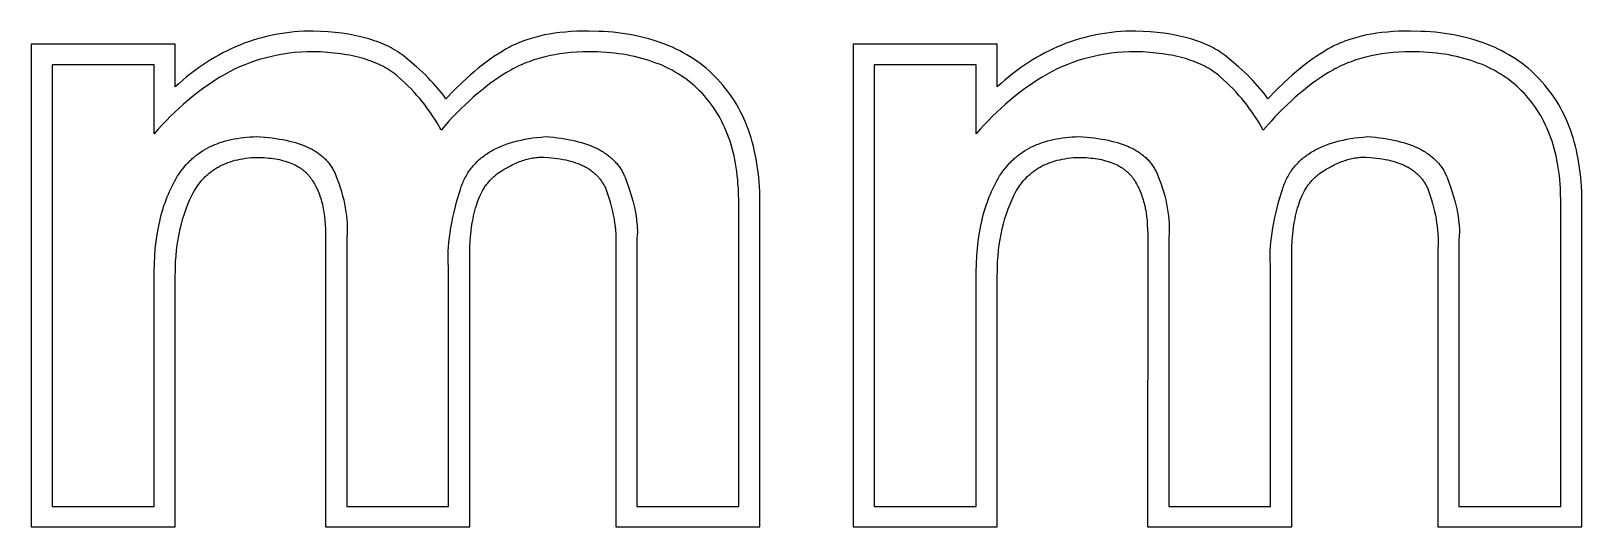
# Model space of a CAD drawing. Header units: millimetres. Extents: x -51 to 834, y -63 to 513.
# Drawn here: x 716.9 to 833.7, y -30.5 to 6.8 of the extents above; entities that cross this region are included whole.
import ezdxf

# ---------------------------------------------------------------- set-up
doc = ezdxf.new("R2010")
doc.units = ezdxf.units.MM
doc.header["$MEASUREMENT"] = 0
doc.layers.add('DEFAULT', color=7, linetype='Continuous')

msp = doc.modelspace()

# ---------------------------------------------------------------- linework, layer by layer
at = {"layer": 'DEFAULT'}
for points in [[(716.88, -30.49), (727.74, -30.49), (727.74, -11.87), (727.75, -10.97), (727.77, -10.53), (727.8, -10.1), (727.84, -9.67), (727.89, -9.26), (727.95, -8.85), (728.03, -8.45), (728.11, -8.05), (728.21, -7.67), (728.31, -7.29), (728.43, -6.92), (728.56, -6.55), (728.7, -6.2), (728.85, -5.85), (729.01, -5.51), (729.1, -5.34), (729.19, -5.18), (729.28, -5.02), (729.33, -4.95), (729.38, -4.87), (729.43, -4.8), (729.48, -4.73), (729.53, -4.66), (729.59, -4.59), (729.64, -4.52), (729.7, -4.45), (729.76, -4.38), (729.82, -4.32), (729.88, -4.26), (729.94, -4.19), (730, -4.13), (730.06, -4.07), (730.12, -4.01), (730.19, -3.96), (730.26, -3.9), (730.32, -3.84), (730.39, -3.79), (730.46, -3.74), (730.53, -3.69), (730.6, -3.64), (730.67, -3.59), (730.75, -3.54), (730.82, -3.5), (730.9, -3.45), (730.97, -3.41), (731.05, -3.36), (731.13, -3.32), (731.21, -3.28), (731.29, -3.24), (731.37, -3.21), (731.54, -3.14), (731.71, -3.07), (731.89, -3.01), (732.07, -2.95), (732.26, -2.9), (732.45, -2.86), (732.64, -2.82), (732.84, -2.78), (733.04, -2.75), (733.25, -2.72), (733.46, -2.7), (733.67, -2.69), (733.89, -2.68), (734.26, -2.69), (734.44, -2.7), (734.62, -2.71), (734.79, -2.73), (734.96, -2.75), (735.12, -2.77), (735.29, -2.79), (735.44, -2.82), (735.6, -2.85), (735.75, -2.89), (735.89, -2.93), (736.03, -2.97), (736.17, -3.01), (736.31, -3.06), (736.44, -3.11), (736.57, -3.16), (736.69, -3.22), (736.81, -3.28), (736.92, -3.34), (736.98, -3.38), (737.04, -3.41), (737.09, -3.44), (737.15, -3.48), (737.2, -3.51), (737.25, -3.55), (737.3, -3.59), (737.35, -3.63), (737.4, -3.67), (737.45, -3.71), (737.49, -3.75), (737.54, -3.79), (737.59, -3.83), (737.63, -3.87), (737.67, -3.92), (737.72, -3.96), (737.76, -4), (737.8, -4.05), (737.84, -4.1), (737.88, -4.14), (737.91, -4.19), (737.95, -4.24), (737.99, -4.29), (738.02, -4.34), (738.09, -4.45), (738.16, -4.55), (738.22, -4.66), (738.28, -4.77), (738.34, -4.88), (738.39, -4.99), (738.45, -5.11), (738.5, -5.23), (738.55, -5.35), (738.6, -5.47), (738.64, -5.6), (738.69, -5.73), (738.73, -5.86), (738.76, -5.99), (738.8, -6.12), (738.83, -6.26), (738.86, -6.4), (738.89, -6.54), (738.92, -6.68), (738.94, -6.83), (738.99, -7.13), (739.02, -7.44), (739.04, -7.75), (739.06, -8.08), (739.06, -8.41), (739.06, -30.49), (749.93, -30.49), (749.93, -9.45), (749.96, -8.93), (750, -8.43), (750.06, -7.96), (750.09, -7.73), (750.13, -7.51), (750.17, -7.3), (750.21, -7.09), (750.26, -6.88), (750.31, -6.68), (750.36, -6.49), (750.42, -6.3), (750.48, -6.12), (750.54, -5.94), (750.61, -5.77), (750.68, -5.6), (750.76, -5.44), (750.83, -5.29), (750.92, -5.14), (750.96, -5.07), (751, -5), (751.04, -4.93), (751.09, -4.86), (751.14, -4.8), (751.18, -4.73), (751.23, -4.67), (751.28, -4.61), (751.33, -4.54), (751.38, -4.49), (751.43, -4.43), (751.48, -4.37), (751.53, -4.32), (751.58, -4.26), (751.64, -4.21), (751.69, -4.16), (751.75, -4.11), (751.81, -4.06), (751.86, -4.02), (751.92, -3.97), (751.98, -3.93), (752.04, -3.88), (752.28, -3.72), (752.52, -3.57), (752.76, -3.44), (752.99, -3.31), (753.11, -3.25), (753.22, -3.19), (753.34, -3.14), (753.45, -3.09), (753.57, -3.04), (753.68, -3), (753.79, -2.96), (753.91, -2.92), (754.02, -2.88), (754.13, -2.85), (754.24, -2.82), (754.35, -2.79), (754.46, -2.76), (754.57, -2.74), (754.68, -2.72), (754.78, -2.71), (754.89, -2.69), (755, -2.68), (755.1, -2.67), (755.21, -2.67), (755.31, -2.67), (755.42, -2.67), (755.52, -2.67), (755.86, -2.69), (756.09, -2.71), (756.31, -2.73), (756.53, -2.76), (756.74, -2.79), (756.95, -2.83), (757.15, -2.87), (757.34, -2.91), (757.53, -2.96), (757.71, -3.02), (757.89, -3.08), (758.06, -3.14), (758.22, -3.2), (758.3, -3.24), (758.38, -3.27), (758.46, -3.31), (758.54, -3.35), (758.61, -3.39), (758.68, -3.43), (758.76, -3.47), (758.83, -3.51), (758.89, -3.55), (758.96, -3.6), (759.03, -3.64), (759.09, -3.69), (759.15, -3.74), (759.22, -3.79), (759.28, -3.84), (759.33, -3.89), (759.39, -3.94), (759.45, -3.99), (759.5, -4.05), (759.55, -4.1), (759.61, -4.16), (759.66, -4.21), (759.7, -4.27), (759.75, -4.33), (759.8, -4.39), (759.84, -4.45), (759.88, -4.52), (759.92, -4.58), (759.96, -4.64), (760, -4.71), (760.04, -4.78), (760.07, -4.85), (760.11, -4.91), (760.14, -4.98), (760.17, -5.06), (760.2, -5.13), (760.23, -5.2), (760.25, -5.28), (760.35, -5.57), (760.45, -5.87), (760.53, -6.16), (760.61, -6.46), (760.67, -6.75), (760.73, -7.03), (760.79, -7.32), (760.83, -7.6), (760.87, -7.88), (760.9, -8.16), (760.92, -8.44), (760.94, -8.71), (760.94, -8.99), (760.94, -9.26), (760.93, -9.53), (760.92, -9.79), (760.92, -30.49), (771.78, -30.49), (771.78, -5.99), (771.78, -5.62), (771.77, -5.25), (771.75, -4.88), (771.72, -4.52), (771.69, -4.17), (771.65, -3.82), (771.61, -3.47), (771.56, -3.14), (771.5, -2.8), (771.43, -2.47), (771.36, -2.15), (771.29, -1.83), (771.2, -1.52), (771.11, -1.21), (771.02, -0.91), (770.91, -0.62), (770.8, -0.32), (770.69, -0.04), (770.56, 0.24), (770.44, 0.52), (770.3, 0.79), (770.16, 1.05), (770.01, 1.31), (769.86, 1.57), (769.69, 1.82), (769.53, 2.06), (769.35, 2.3), (769.17, 2.53), (768.98, 2.76), (768.79, 2.98), (768.59, 3.2), (768.38, 3.41), (768.17, 3.62), (767.95, 3.82), (767.73, 4.02), (767.5, 4.2), (767.27, 4.38), (767.03, 4.56), (766.78, 4.73), (766.53, 4.89), (766.28, 5.04), (766.01, 5.19), (765.75, 5.33), (765.47, 5.47), (765.2, 5.6), (764.91, 5.72), (764.62, 5.84), (764.33, 5.95), (764.03, 6.05), (763.73, 6.15), (763.41, 6.24), (763.1, 6.32), (762.78, 6.4), (762.45, 6.47), (762.12, 6.53), (761.78, 6.59), (761.44, 6.64), (761.09, 6.69), (760.73, 6.73), (760.37, 6.76), (760.01, 6.79), (759.64, 6.8), (758.88, 6.82), (758.43, 6.82), (757.98, 6.81), (757.55, 6.79), (757.13, 6.75), (756.72, 6.71), (756.32, 6.66), (755.93, 6.6), (755.55, 6.53), (755.18, 6.44), (754.82, 6.35), (754.48, 6.25), (754.31, 6.2), (754.14, 6.14), (753.98, 6.08), (753.82, 6.02), (753.66, 5.96), (753.5, 5.89), (753.35, 5.82), (753.2, 5.75), (753.05, 5.68), (752.91, 5.6), (752.62, 5.45), (752.33, 5.27), (752.04, 5.09), (751.75, 4.9), (751.46, 4.7), (751.16, 4.48), (750.86, 4.26), (750.57, 4.02), (750.27, 3.77), (749.96, 3.51), (749.36, 2.96), (748.74, 2.37), (748.12, 1.73), (747.99, 1.92), (747.84, 2.12), (747.69, 2.31), (747.52, 2.51), (747.35, 2.71), (747.17, 2.91), (746.98, 3.11), (746.79, 3.31), (746.58, 3.52), (746.37, 3.72), (745.91, 4.14), (745.42, 4.56), (744.9, 4.98), (744.76, 5.08), (744.61, 5.19), (744.47, 5.28), (744.31, 5.38), (744.16, 5.47), (744, 5.56), (743.83, 5.65), (743.66, 5.73), (743.48, 5.81), (743.3, 5.89), (743.12, 5.97), (742.93, 6.04), (742.73, 6.1), (742.54, 6.17), (742.33, 6.23), (742.12, 6.29), (741.91, 6.35), (741.69, 6.4), (741.24, 6.5), (740.78, 6.58), (740.29, 6.66), (739.78, 6.72), (739.26, 6.76), (738.71, 6.8), (738.15, 6.82), (737.79, 6.82), (737.42, 6.81), (737.06, 6.79), (736.7, 6.76), (736.35, 6.72), (735.99, 6.67), (735.64, 6.62), (735.3, 6.56), (734.95, 6.49), (734.61, 6.41), (734.27, 6.32), (733.93, 6.23), (733.6, 6.13), (733.26, 6.02), (732.93, 5.9), (732.61, 5.77), (732.28, 5.64), (731.96, 5.49), (731.64, 5.34), (731.33, 5.18), (731.02, 5.01), (730.7, 4.84), (730.4, 4.65), (730.09, 4.46), (729.79, 4.26), (729.49, 4.05), (729.19, 3.84), (728.9, 3.61), (728.6, 3.38), (728.32, 3.14), (728.03, 2.89), (727.74, 2.63), (727.74, 5.83), (716.88, 5.83), (716.88, -30.49)], [(778.8, -30.49), (789.66, -30.49), (789.66, -11.87), (789.67, -10.97), (789.69, -10.53), (789.72, -10.1), (789.76, -9.67), (789.81, -9.26), (789.87, -8.85), (789.95, -8.45), (790.03, -8.05), (790.13, -7.67), (790.23, -7.29), (790.35, -6.92), (790.48, -6.55), (790.62, -6.2), (790.77, -5.85), (790.93, -5.51), (791.02, -5.34), (791.11, -5.18), (791.2, -5.02), (791.25, -4.95), (791.3, -4.87), (791.35, -4.8), (791.4, -4.73), (791.45, -4.66), (791.51, -4.59), (791.56, -4.52), (791.62, -4.45), (791.68, -4.38), (791.74, -4.32), (791.8, -4.26), (791.86, -4.19), (791.92, -4.13), (791.98, -4.07), (792.04, -4.01), (792.11, -3.96), (792.18, -3.9), (792.24, -3.84), (792.31, -3.79), (792.38, -3.74), (792.45, -3.69), (792.52, -3.64), (792.59, -3.59), (792.67, -3.54), (792.74, -3.5), (792.82, -3.45), (792.9, -3.41), (792.97, -3.36), (793.05, -3.32), (793.13, -3.28), (793.21, -3.24), (793.3, -3.21), (793.46, -3.14), (793.63, -3.07), (793.81, -3.01), (793.99, -2.95), (794.18, -2.9), (794.37, -2.86), (794.56, -2.82), (794.76, -2.78), (794.96, -2.75), (795.17, -2.72), (795.38, -2.7), (795.59, -2.69), (795.81, -2.68), (796.18, -2.69), (796.36, -2.7), (796.54, -2.71), (796.71, -2.73), (796.88, -2.75), (797.04, -2.77), (797.21, -2.79), (797.36, -2.82), (797.52, -2.85), (797.67, -2.89), (797.81, -2.93), (797.95, -2.97), (798.09, -3.01), (798.23, -3.06), (798.36, -3.11), (798.49, -3.16), (798.61, -3.22), (798.73, -3.28), (798.85, -3.34), (798.9, -3.38), (798.96, -3.41), (799.01, -3.44), (799.07, -3.48), (799.12, -3.51), (799.17, -3.55), (799.22, -3.59), (799.27, -3.63), (799.32, -3.67), (799.37, -3.71), (799.42, -3.75), (799.46, -3.79), (799.51, -3.83), (799.55, -3.87), (799.59, -3.92), (799.64, -3.96), (799.68, -4), (799.72, -4.05), (799.76, -4.1), (799.8, -4.14), (799.84, -4.19), (799.87, -4.24), (799.91, -4.29), (799.94, -4.34), (800.01, -4.45), (800.08, -4.55), (800.14, -4.66), (800.2, -4.77), (800.26, -4.88), (800.32, -4.99), (800.37, -5.11), (800.42, -5.23), (800.47, -5.35), (800.52, -5.47), (800.56, -5.6), (800.61, -5.73), (800.65, -5.86), (800.68, -5.99), (800.72, -6.12), (800.75, -6.26), (800.79, -6.4), (800.81, -6.54), (800.84, -6.68), (800.87, -6.83), (800.91, -7.13), (800.94, -7.44), (800.96, -7.75), (800.98, -8.08), (800.99, -8.41), (800.98, -30.49), (811.85, -30.49), (811.85, -9.45), (811.88, -8.93), (811.92, -8.43), (811.98, -7.96), (812.01, -7.73), (812.05, -7.51), (812.09, -7.3), (812.13, -7.09), (812.18, -6.88), (812.23, -6.68), (812.28, -6.49), (812.34, -6.3), (812.4, -6.12), (812.46, -5.94), (812.53, -5.77), (812.6, -5.6), (812.68, -5.44), (812.76, -5.29), (812.84, -5.14), (812.88, -5.07), (812.92, -5), (812.97, -4.93), (813.01, -4.86), (813.06, -4.8), (813.1, -4.73), (813.15, -4.67), (813.2, -4.61), (813.25, -4.54), (813.3, -4.49), (813.35, -4.43), (813.4, -4.37), (813.45, -4.32), (813.5, -4.26), (813.56, -4.21), (813.61, -4.16), (813.67, -4.11), (813.73, -4.06), (813.78, -4.02), (813.84, -3.97), (813.9, -3.93), (813.96, -3.88), (814.2, -3.72), (814.44, -3.57), (814.68, -3.44), (814.91, -3.31), (815.03, -3.25), (815.14, -3.19), (815.26, -3.14), (815.37, -3.09), (815.49, -3.04), (815.6, -3), (815.71, -2.96), (815.83, -2.92), (815.94, -2.88), (816.05, -2.85), (816.16, -2.82), (816.27, -2.79), (816.38, -2.76), (816.49, -2.74), (816.6, -2.72), (816.71, -2.71), (816.81, -2.69), (816.92, -2.68), (817.03, -2.67), (817.13, -2.67), (817.24, -2.67), (817.34, -2.67), (817.44, -2.67), (817.78, -2.69), (818.01, -2.71), (818.23, -2.73), (818.45, -2.76), (818.66, -2.79), (818.87, -2.83), (819.07, -2.87), (819.26, -2.91), (819.45, -2.96), (819.63, -3.02), (819.81, -3.08), (819.98, -3.14), (820.14, -3.2), (820.23, -3.24), (820.3, -3.27), (820.38, -3.31), (820.46, -3.35), (820.53, -3.39), (820.6, -3.43), (820.68, -3.47), (820.75, -3.51), (820.82, -3.55), (820.88, -3.6), (820.95, -3.64), (821.01, -3.69), (821.08, -3.74), (821.14, -3.79), (821.2, -3.84), (821.26, -3.89), (821.31, -3.94), (821.37, -3.99), (821.42, -4.05), (821.47, -4.1), (821.53, -4.16), (821.58, -4.21), (821.62, -4.27), (821.67, -4.33), (821.72, -4.39), (821.76, -4.45), (821.8, -4.52), (821.84, -4.58), (821.88, -4.64), (821.92, -4.71), (821.96, -4.78), (821.99, -4.85), (822.03, -4.91), (822.06, -4.98), (822.09, -5.06), (822.12, -5.13), (822.15, -5.2), (822.18, -5.28), (822.27, -5.57), (822.37, -5.87), (822.45, -6.16), (822.53, -6.46), (822.59, -6.75), (822.66, -7.03), (822.71, -7.32), (822.75, -7.6), (822.79, -7.88), (822.82, -8.16), (822.84, -8.44), (822.86, -8.71), (822.86, -8.99), (822.86, -9.26), (822.85, -9.53), (822.84, -9.79), (822.84, -30.49), (833.7, -30.49), (833.7, -5.99), (833.7, -5.62), (833.69, -5.25), (833.67, -4.88), (833.64, -4.52), (833.61, -4.17), (833.57, -3.82), (833.53, -3.47), (833.48, -3.14), (833.42, -2.8), (833.35, -2.47), (833.28, -2.15), (833.21, -1.83), (833.12, -1.52), (833.03, -1.21), (832.94, -0.91), (832.83, -0.62), (832.72, -0.32), (832.61, -0.04), (832.49, 0.24), (832.36, 0.52), (832.22, 0.79), (832.08, 1.05), (831.93, 1.31), (831.78, 1.57), (831.61, 1.82), (831.45, 2.06), (831.27, 2.3), (831.09, 2.53), (830.9, 2.76), (830.71, 2.98), (830.51, 3.2), (830.3, 3.41), (830.09, 3.62), (829.87, 3.82), (829.65, 4.02), (829.42, 4.2), (829.19, 4.38), (828.95, 4.56), (828.7, 4.73), (828.45, 4.89), (828.2, 5.04), (827.93, 5.19), (827.67, 5.33), (827.4, 5.47), (827.12, 5.6), (826.83, 5.72), (826.55, 5.84), (826.25, 5.95), (825.95, 6.05), (825.65, 6.15), (825.34, 6.24), (825.02, 6.32), (824.7, 6.4), (824.37, 6.47), (824.04, 6.53), (823.7, 6.59), (823.36, 6.64), (823.01, 6.69), (822.65, 6.73), (822.3, 6.76), (821.93, 6.79), (821.56, 6.8), (820.8, 6.82), (820.35, 6.82), (819.9, 6.81), (819.47, 6.79), (819.05, 6.75), (818.64, 6.71), (818.24, 6.66), (817.85, 6.6), (817.47, 6.53), (817.1, 6.44), (816.74, 6.35), (816.4, 6.25), (816.23, 6.2), (816.06, 6.14), (815.9, 6.08), (815.74, 6.02), (815.58, 5.96), (815.42, 5.89), (815.27, 5.82), (815.12, 5.75), (814.97, 5.68), (814.83, 5.6), (814.54, 5.45), (814.25, 5.27), (813.96, 5.09), (813.67, 4.9), (813.38, 4.7), (813.08, 4.48), (812.78, 4.26), (812.49, 4.02), (812.19, 3.77), (811.88, 3.51), (811.28, 2.96), (810.66, 2.37), (810.04, 1.73), (809.91, 1.92), (809.76, 2.12), (809.61, 2.31), (809.44, 2.51), (809.27, 2.71), (809.09, 2.91), (808.91, 3.11), (808.71, 3.31), (808.5, 3.52), (808.29, 3.72), (807.83, 4.14), (807.34, 4.56), (806.82, 4.98), (806.68, 5.08), (806.53, 5.19), (806.39, 5.28), (806.24, 5.38), (806.08, 5.47), (805.92, 5.56), (805.75, 5.65), (805.58, 5.73), (805.4, 5.81), (805.22, 5.89), (805.04, 5.97), (804.85, 6.04), (804.66, 6.1), (804.46, 6.17), (804.25, 6.23), (804.04, 6.29), (803.83, 6.35), (803.61, 6.4), (803.16, 6.5), (802.7, 6.58), (802.21, 6.66), (801.7, 6.72), (801.18, 6.76), (800.64, 6.8), (800.07, 6.82), (799.71, 6.82), (799.34, 6.81), (798.98, 6.79), (798.62, 6.76), (798.27, 6.72), (797.91, 6.67), (797.56, 6.62), (797.22, 6.56), (796.87, 6.49), (796.53, 6.41), (796.19, 6.32), (795.85, 6.23), (795.52, 6.13), (795.18, 6.02), (794.86, 5.9), (794.53, 5.77), (794.2, 5.64), (793.88, 5.49), (793.56, 5.34), (793.25, 5.18), (792.94, 5.01), (792.62, 4.84), (792.32, 4.65), (792.01, 4.46), (791.71, 4.26), (791.41, 4.05), (791.11, 3.84), (790.82, 3.61), (790.52, 3.38), (790.24, 3.14), (789.95, 2.89), (789.66, 2.63), (789.66, 5.83), (778.8, 5.83), (778.8, -30.49)], [(718.47, 4.28), (718.47, -28.94), (726.15, -28.94), (726.15, -11.87), (726.15, -11.26), (726.17, -10.68), (726.2, -10.1), (726.24, -9.55), (726.3, -9.01), (726.38, -8.48), (726.47, -7.97), (726.57, -7.48), (726.63, -7.23), (726.69, -7), (726.75, -6.76), (726.82, -6.53), (726.89, -6.31), (726.97, -6.09), (727.05, -5.87), (727.13, -5.66), (727.22, -5.45), (727.31, -5.24), (727.4, -5.04), (727.5, -4.84), (727.6, -4.64), (727.7, -4.45), (727.81, -4.27), (727.92, -4.08), (728.04, -3.91), (728.16, -3.73), (728.28, -3.57), (728.41, -3.41), (728.55, -3.25), (728.69, -3.1), (728.76, -3.03), (728.83, -2.95), (728.9, -2.88), (728.98, -2.81), (729.05, -2.75), (729.13, -2.68), (729.21, -2.62), (729.29, -2.55), (729.37, -2.49), (729.45, -2.43), (729.53, -2.37), (729.61, -2.31), (729.79, -2.2), (729.96, -2.09), (730.14, -1.99), (730.32, -1.9), (730.51, -1.81), (730.71, -1.72), (730.9, -1.65), (731.11, -1.57), (731.31, -1.5), (731.53, -1.44), (731.74, -1.39), (731.96, -1.33), (732.19, -1.29), (732.42, -1.25), (732.65, -1.21), (732.89, -1.18), (733.13, -1.16), (733.38, -1.14), (733.63, -1.13), (733.89, -1.12), (734.48, -1.16), (734.77, -1.19), (735.05, -1.22), (735.32, -1.26), (735.58, -1.3), (735.84, -1.34), (736.09, -1.39), (736.33, -1.45), (736.56, -1.5), (736.79, -1.57), (737, -1.64), (737.22, -1.71), (737.42, -1.79), (737.61, -1.87), (737.71, -1.91), (737.8, -1.96), (737.9, -2), (737.98, -2.05), (738.07, -2.1), (738.16, -2.14), (738.24, -2.19), (738.33, -2.25), (738.41, -2.3), (738.48, -2.35), (738.56, -2.41), (738.64, -2.46), (738.71, -2.52), (738.78, -2.58), (738.85, -2.63), (738.92, -2.7), (738.98, -2.76), (739.05, -2.82), (739.11, -2.88), (739.17, -2.95), (739.23, -3.01), (739.28, -3.08), (739.34, -3.15), (739.39, -3.22), (739.44, -3.29), (739.49, -3.36), (739.54, -3.44), (739.58, -3.51), (739.62, -3.59), (739.67, -3.66), (739.7, -3.74), (739.74, -3.82), (739.78, -3.9), (739.81, -3.98), (739.94, -4.31), (740.06, -4.63), (740.16, -4.95), (740.26, -5.26), (740.35, -5.57), (740.43, -5.88), (740.49, -6.18), (740.55, -6.48), (740.6, -6.78), (740.64, -7.07), (740.67, -7.36), (740.68, -7.65), (740.69, -7.93), (740.69, -8.07), (740.69, -8.21), (740.69, -8.35), (740.68, -8.49), (740.67, -8.62), (740.66, -8.76), (740.66, -28.94), (748.33, -28.94), (748.33, -10.97), (748.32, -10.82), (748.31, -10.68), (748.3, -10.53), (748.3, -10.37), (748.29, -10.06), (748.3, -9.74), (748.32, -9.41), (748.35, -9.07), (748.39, -8.71), (748.44, -8.35), (748.5, -7.98), (748.57, -7.6), (748.65, -7.2), (748.74, -6.8), (748.85, -6.39), (748.96, -5.96), (749.22, -5.09), (749.25, -4.98), (749.29, -4.87), (749.33, -4.76), (749.37, -4.65), (749.42, -4.55), (749.46, -4.44), (749.51, -4.34), (749.56, -4.24), (749.62, -4.14), (749.67, -4.04), (749.73, -3.95), (749.78, -3.85), (749.84, -3.76), (749.91, -3.67), (749.97, -3.58), (750.04, -3.49), (750.11, -3.41), (750.18, -3.32), (750.25, -3.24), (750.33, -3.16), (750.4, -3.08), (750.48, -3), (750.56, -2.92), (750.64, -2.85), (750.73, -2.77), (750.82, -2.7), (750.9, -2.63), (751, -2.56), (751.09, -2.49), (751.18, -2.43), (751.28, -2.36), (751.38, -2.3), (751.48, -2.24), (751.58, -2.18), (751.69, -2.12), (751.8, -2.07), (751.91, -2.01), (752.02, -1.96), (752.13, -1.91), (752.25, -1.86), (752.48, -1.76), (752.73, -1.67), (752.98, -1.59), (753.24, -1.51), (753.51, -1.44), (753.79, -1.38), (754.08, -1.32), (754.37, -1.27), (754.67, -1.22), (754.98, -1.18), (755.3, -1.15), (755.63, -1.12), (755.93, -1.14), (756.23, -1.17), (756.52, -1.2), (756.8, -1.24), (757.08, -1.28), (757.35, -1.33), (757.61, -1.38), (757.86, -1.44), (758.1, -1.5), (758.34, -1.56), (758.57, -1.63), (758.79, -1.71), (759.01, -1.79), (759.22, -1.88), (759.42, -1.97), (759.51, -2.02), (759.61, -2.06), (759.7, -2.11), (759.79, -2.17), (759.88, -2.22), (759.97, -2.27), (760.05, -2.33), (760.14, -2.38), (760.22, -2.44), (760.3, -2.5), (760.38, -2.56), (760.45, -2.62), (760.53, -2.68), (760.6, -2.74), (760.67, -2.81), (760.74, -2.88), (760.81, -2.94), (760.87, -3.01), (760.93, -3.08), (761, -3.15), (761.05, -3.22), (761.11, -3.3), (761.17, -3.37), (761.22, -3.45), (761.27, -3.52), (761.32, -3.6), (761.37, -3.68), (761.42, -3.76), (761.46, -3.85), (761.5, -3.93), (761.54, -4.01), (761.58, -4.1), (761.62, -4.19), (761.65, -4.27), (761.78, -4.63), (761.9, -4.97), (762.01, -5.3), (762.11, -5.63), (762.2, -5.94), (762.28, -6.25), (762.35, -6.55), (762.4, -6.83), (762.45, -7.11), (762.49, -7.39), (762.52, -7.65), (762.53, -7.78), (762.54, -7.9), (762.54, -8.02), (762.55, -8.15), (762.55, -8.26), (762.55, -8.38), (762.54, -8.5), (762.53, -8.61), (762.52, -8.72), (762.51, -8.83), (762.51, -28.94), (770.19, -28.94), (770.19, -5.99), (770.17, -5.33), (770.16, -5), (770.13, -4.68), (770.11, -4.36), (770.07, -4.05), (770.04, -3.75), (769.99, -3.45), (769.94, -3.15), (769.89, -2.86), (769.83, -2.57), (769.76, -2.29), (769.69, -2.01), (769.61, -1.74), (769.53, -1.47), (769.44, -1.21), (769.34, -0.95), (769.24, -0.7), (769.13, -0.45), (769.02, -0.21), (768.91, 0.03), (768.78, 0.26), (768.65, 0.49), (768.52, 0.71), (768.38, 0.93), (768.23, 1.15), (768.08, 1.35), (767.93, 1.56), (767.76, 1.76), (767.6, 1.95), (767.42, 2.14), (767.24, 2.33), (767.06, 2.51), (766.87, 2.68), (766.67, 2.85), (766.47, 3.01), (766.27, 3.17), (766.06, 3.32), (765.85, 3.46), (765.63, 3.6), (765.4, 3.74), (765.17, 3.87), (764.94, 3.99), (764.7, 4.11), (764.46, 4.22), (764.21, 4.32), (763.95, 4.42), (763.69, 4.52), (763.43, 4.61), (763.16, 4.69), (762.89, 4.77), (762.61, 4.84), (762.33, 4.91), (762.04, 4.97), (761.74, 5.03), (761.45, 5.08), (761.14, 5.12), (760.83, 5.16), (760.52, 5.19), (760.2, 5.22), (759.88, 5.24), (759.55, 5.26), (758.88, 5.27), (758.43, 5.26), (757.99, 5.24), (757.55, 5.21), (757.13, 5.16), (756.71, 5.11), (756.3, 5.04), (755.9, 4.96), (755.51, 4.87), (755.13, 4.76), (754.94, 4.71), (754.76, 4.65), (754.57, 4.58), (754.39, 4.52), (754.21, 4.45), (754.03, 4.38), (753.86, 4.3), (753.68, 4.23), (753.51, 4.15), (753.34, 4.06), (753.17, 3.98), (753.01, 3.89), (752.85, 3.79), (752.69, 3.7), (752.37, 3.5), (752.05, 3.29), (751.73, 3.07), (751.42, 2.85), (751.11, 2.61), (750.8, 2.36), (750.49, 2.11), (750.18, 1.84), (749.87, 1.56), (749.57, 1.28), (749.26, 0.98), (748.96, 0.68), (748.66, 0.36), (748.36, 0.04), (747.77, -0.64), (747.62, -0.36), (747.46, -0.08), (747.29, 0.19), (747.12, 0.45), (746.94, 0.72), (746.75, 0.98), (746.56, 1.24), (746.36, 1.49), (746.16, 1.74), (745.94, 1.98), (745.73, 2.23), (745.5, 2.47), (745.27, 2.7), (745.03, 2.93), (744.79, 3.16), (744.53, 3.39), (744.4, 3.5), (744.27, 3.6), (744.13, 3.71), (743.99, 3.81), (743.84, 3.9), (743.69, 4), (743.53, 4.09), (743.37, 4.17), (743.21, 4.26), (743.04, 4.34), (742.86, 4.41), (742.68, 4.49), (742.5, 4.56), (742.31, 4.62), (742.12, 4.69), (741.92, 4.75), (741.72, 4.81), (741.51, 4.86), (741.3, 4.91), (741.09, 4.96), (740.87, 5), (740.64, 5.04), (740.18, 5.12), (739.7, 5.17), (739.2, 5.22), (738.69, 5.25), (738.15, 5.27), (737.68, 5.26), (737.22, 5.24), (736.76, 5.2), (736.31, 5.15), (735.87, 5.09), (735.44, 5.01), (735.01, 4.92), (734.59, 4.82), (734.17, 4.71), (733.76, 4.58), (733.36, 4.44), (732.97, 4.29), (732.58, 4.13), (732.2, 3.95), (731.83, 3.76), (731.47, 3.56), (731.11, 3.35), (730.75, 3.12), (730.4, 2.89), (730.05, 2.65), (729.7, 2.41), (729.36, 2.15), (729.02, 1.88), (728.69, 1.61), (728.36, 1.32), (728.03, 1.03), (727.71, 0.73), (727.39, 0.42), (727.07, 0.1), (726.76, -0.23), (726.45, -0.57), (726.15, -0.92), (726.15, 4.28), (718.47, 4.28)], [(780.39, 4.28), (780.39, -28.94), (788.07, -28.94), (788.07, -11.87), (788.07, -11.26), (788.09, -10.68), (788.12, -10.1), (788.16, -9.55), (788.22, -9.01), (788.3, -8.48), (788.39, -7.97), (788.49, -7.48), (788.55, -7.23), (788.61, -7), (788.68, -6.76), (788.74, -6.53), (788.82, -6.31), (788.89, -6.09), (788.97, -5.87), (789.05, -5.66), (789.14, -5.45), (789.23, -5.24), (789.32, -5.04), (789.42, -4.84), (789.52, -4.64), (789.62, -4.45), (789.73, -4.27), (789.84, -4.08), (789.96, -3.91), (790.08, -3.73), (790.21, -3.57), (790.34, -3.41), (790.47, -3.25), (790.61, -3.1), (790.68, -3.03), (790.75, -2.95), (790.82, -2.88), (790.9, -2.81), (790.97, -2.75), (791.05, -2.68), (791.13, -2.62), (791.21, -2.55), (791.29, -2.49), (791.37, -2.43), (791.45, -2.37), (791.54, -2.31), (791.71, -2.2), (791.88, -2.09), (792.06, -1.99), (792.24, -1.9), (792.43, -1.81), (792.63, -1.72), (792.82, -1.65), (793.03, -1.57), (793.23, -1.5), (793.45, -1.44), (793.66, -1.39), (793.88, -1.33), (794.11, -1.29), (794.34, -1.25), (794.57, -1.21), (794.81, -1.18), (795.05, -1.16), (795.3, -1.14), (795.56, -1.13), (795.81, -1.12), (796.41, -1.16), (796.69, -1.19), (796.97, -1.22), (797.24, -1.26), (797.5, -1.3), (797.76, -1.34), (798.01, -1.39), (798.25, -1.45), (798.48, -1.5), (798.71, -1.57), (798.92, -1.64), (799.14, -1.71), (799.34, -1.79), (799.54, -1.87), (799.63, -1.91), (799.72, -1.96), (799.82, -2), (799.91, -2.05), (799.99, -2.1), (800.08, -2.14), (800.16, -2.19), (800.25, -2.25), (800.33, -2.3), (800.4, -2.35), (800.48, -2.41), (800.56, -2.46), (800.63, -2.52), (800.7, -2.58), (800.77, -2.63), (800.84, -2.7), (800.9, -2.76), (800.97, -2.82), (801.03, -2.88), (801.09, -2.95), (801.15, -3.01), (801.2, -3.08), (801.26, -3.15), (801.31, -3.22), (801.36, -3.29), (801.41, -3.36), (801.46, -3.44), (801.5, -3.51), (801.54, -3.59), (801.59, -3.66), (801.63, -3.74), (801.66, -3.82), (801.7, -3.9), (801.73, -3.98), (801.86, -4.31), (801.98, -4.63), (802.08, -4.95), (802.18, -5.26), (802.27, -5.57), (802.35, -5.88), (802.42, -6.18), (802.47, -6.48), (802.52, -6.78), (802.56, -7.07), (802.59, -7.36), (802.61, -7.65), (802.61, -7.93), (802.61, -8.07), (802.61, -8.21), (802.61, -8.35), (802.6, -8.49), (802.59, -8.62), (802.58, -8.76), (802.58, -28.94), (810.25, -28.94), (810.25, -10.97), (810.24, -10.82), (810.23, -10.68), (810.22, -10.53), (810.22, -10.37), (810.21, -10.06), (810.22, -9.74), (810.24, -9.41), (810.27, -9.07), (810.31, -8.71), (810.36, -8.35), (810.42, -7.98), (810.49, -7.6), (810.57, -7.2), (810.66, -6.8), (810.77, -6.39), (810.88, -5.96), (811.14, -5.09), (811.17, -4.98), (811.21, -4.87), (811.25, -4.76), (811.29, -4.65), (811.34, -4.55), (811.39, -4.44), (811.43, -4.34), (811.48, -4.24), (811.54, -4.14), (811.59, -4.04), (811.65, -3.95), (811.71, -3.85), (811.77, -3.76), (811.83, -3.67), (811.89, -3.58), (811.96, -3.49), (812.03, -3.41), (812.1, -3.32), (812.17, -3.24), (812.25, -3.16), (812.32, -3.08), (812.4, -3), (812.48, -2.92), (812.56, -2.85), (812.65, -2.77), (812.74, -2.7), (812.83, -2.63), (812.92, -2.56), (813.01, -2.49), (813.1, -2.43), (813.2, -2.36), (813.3, -2.3), (813.4, -2.24), (813.5, -2.18), (813.61, -2.12), (813.72, -2.07), (813.83, -2.01), (813.94, -1.96), (814.05, -1.91), (814.17, -1.86), (814.4, -1.76), (814.65, -1.67), (814.9, -1.59), (815.16, -1.51), (815.43, -1.44), (815.71, -1.38), (816, -1.32), (816.29, -1.27), (816.59, -1.22), (816.9, -1.18), (817.22, -1.15), (817.55, -1.12), (817.85, -1.14), (818.15, -1.17), (818.44, -1.2), (818.72, -1.24), (819, -1.28), (819.27, -1.33), (819.53, -1.38), (819.78, -1.44), (820.02, -1.5), (820.26, -1.56), (820.49, -1.63), (820.71, -1.71), (820.93, -1.79), (821.14, -1.88), (821.34, -1.97), (821.43, -2.02), (821.53, -2.06), (821.62, -2.11), (821.71, -2.17), (821.8, -2.22), (821.89, -2.27), (821.98, -2.33), (822.06, -2.38), (822.14, -2.44), (822.22, -2.5), (822.3, -2.56), (822.37, -2.62), (822.45, -2.68), (822.52, -2.74), (822.59, -2.81), (822.66, -2.88), (822.73, -2.94), (822.79, -3.01), (822.86, -3.08), (822.92, -3.15), (822.98, -3.22), (823.03, -3.3), (823.09, -3.37), (823.14, -3.45), (823.19, -3.52), (823.24, -3.6), (823.29, -3.68), (823.34, -3.76), (823.38, -3.85), (823.42, -3.93), (823.46, -4.01), (823.5, -4.1), (823.54, -4.19), (823.57, -4.27), (823.7, -4.63), (823.82, -4.97), (823.93, -5.3), (824.03, -5.63), (824.12, -5.94), (824.2, -6.25), (824.27, -6.55), (824.33, -6.83), (824.37, -7.11), (824.41, -7.39), (824.44, -7.65), (824.45, -7.78), (824.46, -7.9), (824.47, -8.02), (824.47, -8.15), (824.47, -8.26), (824.47, -8.38), (824.46, -8.5), (824.45, -8.61), (824.45, -8.72), (824.43, -8.83), (824.43, -28.94), (832.11, -28.94), (832.11, -5.99), (832.09, -5.33), (832.08, -5), (832.06, -4.68), (832.03, -4.36), (832, -4.05), (831.96, -3.75), (831.91, -3.45), (831.86, -3.15), (831.81, -2.86), (831.75, -2.57), (831.68, -2.29), (831.61, -2.01), (831.53, -1.74), (831.45, -1.47), (831.36, -1.21), (831.26, -0.95), (831.16, -0.7), (831.06, -0.45), (830.94, -0.21), (830.83, 0.03), (830.7, 0.26), (830.57, 0.49), (830.44, 0.71), (830.3, 0.93), (830.15, 1.15), (830, 1.35), (829.85, 1.56), (829.68, 1.76), (829.52, 1.95), (829.34, 2.14), (829.16, 2.33), (828.98, 2.51), (828.79, 2.68), (828.59, 2.85), (828.39, 3.01), (828.19, 3.17), (827.98, 3.32), (827.77, 3.46), (827.55, 3.6), (827.32, 3.74), (827.09, 3.87), (826.86, 3.99), (826.62, 4.11), (826.38, 4.22), (826.13, 4.32), (825.87, 4.42), (825.62, 4.52), (825.35, 4.61), (825.08, 4.69), (824.81, 4.77), (824.53, 4.84), (824.25, 4.91), (823.96, 4.97), (823.67, 5.03), (823.37, 5.08), (823.06, 5.12), (822.76, 5.16), (822.44, 5.19), (822.12, 5.22), (821.8, 5.24), (821.47, 5.26), (820.8, 5.27), (820.35, 5.26), (819.91, 5.24), (819.48, 5.21), (819.05, 5.16), (818.63, 5.11), (818.22, 5.04), (817.83, 4.96), (817.43, 4.87), (817.05, 4.76), (816.86, 4.71), (816.68, 4.65), (816.49, 4.58), (816.31, 4.52), (816.13, 4.45), (815.95, 4.38), (815.78, 4.3), (815.6, 4.23), (815.43, 4.15), (815.26, 4.06), (815.1, 3.98), (814.93, 3.89), (814.77, 3.79), (814.61, 3.7), (814.29, 3.5), (813.97, 3.29), (813.65, 3.07), (813.34, 2.85), (813.03, 2.61), (812.72, 2.36), (812.41, 2.11), (812.1, 1.84), (811.79, 1.56), (811.49, 1.28), (811.18, 0.98), (810.88, 0.68), (810.58, 0.36), (810.28, 0.04), (809.69, -0.64), (809.54, -0.36), (809.38, -0.08), (809.21, 0.19), (809.04, 0.45), (808.86, 0.72), (808.67, 0.98), (808.48, 1.24), (808.28, 1.49), (808.08, 1.74), (807.86, 1.98), (807.65, 2.23), (807.42, 2.47), (807.19, 2.7), (806.95, 2.93), (806.71, 3.16), (806.45, 3.39), (806.33, 3.5), (806.19, 3.6), (806.05, 3.71), (805.91, 3.81), (805.76, 3.9), (805.61, 4), (805.45, 4.09), (805.29, 4.17), (805.13, 4.26), (804.96, 4.34), (804.78, 4.41), (804.6, 4.49), (804.42, 4.56), (804.23, 4.62), (804.04, 4.69), (803.84, 4.75), (803.64, 4.81), (803.43, 4.86), (803.22, 4.91), (803.01, 4.96), (802.79, 5), (802.56, 5.04), (802.1, 5.12), (801.62, 5.17), (801.12, 5.22), (800.61, 5.25), (800.07, 5.27), (799.6, 5.26), (799.14, 5.24), (798.68, 5.2), (798.23, 5.15), (797.79, 5.09), (797.36, 5.01), (796.93, 4.92), (796.51, 4.82), (796.09, 4.71), (795.68, 4.58), (795.28, 4.44), (794.89, 4.29), (794.5, 4.13), (794.12, 3.95), (793.75, 3.76), (793.39, 3.56), (793.03, 3.35), (792.67, 3.12), (792.32, 2.89), (791.97, 2.65), (791.62, 2.41), (791.28, 2.15), (790.94, 1.88), (790.61, 1.61), (790.28, 1.32), (789.95, 1.03), (789.63, 0.73), (789.31, 0.42), (788.99, 0.1), (788.68, -0.23), (788.37, -0.57), (788.07, -0.92), (788.07, 4.28), (780.39, 4.28)]]:
    msp.add_lwpolyline(points, dxfattribs=at)

doc.saveas('drawing.dxf')
